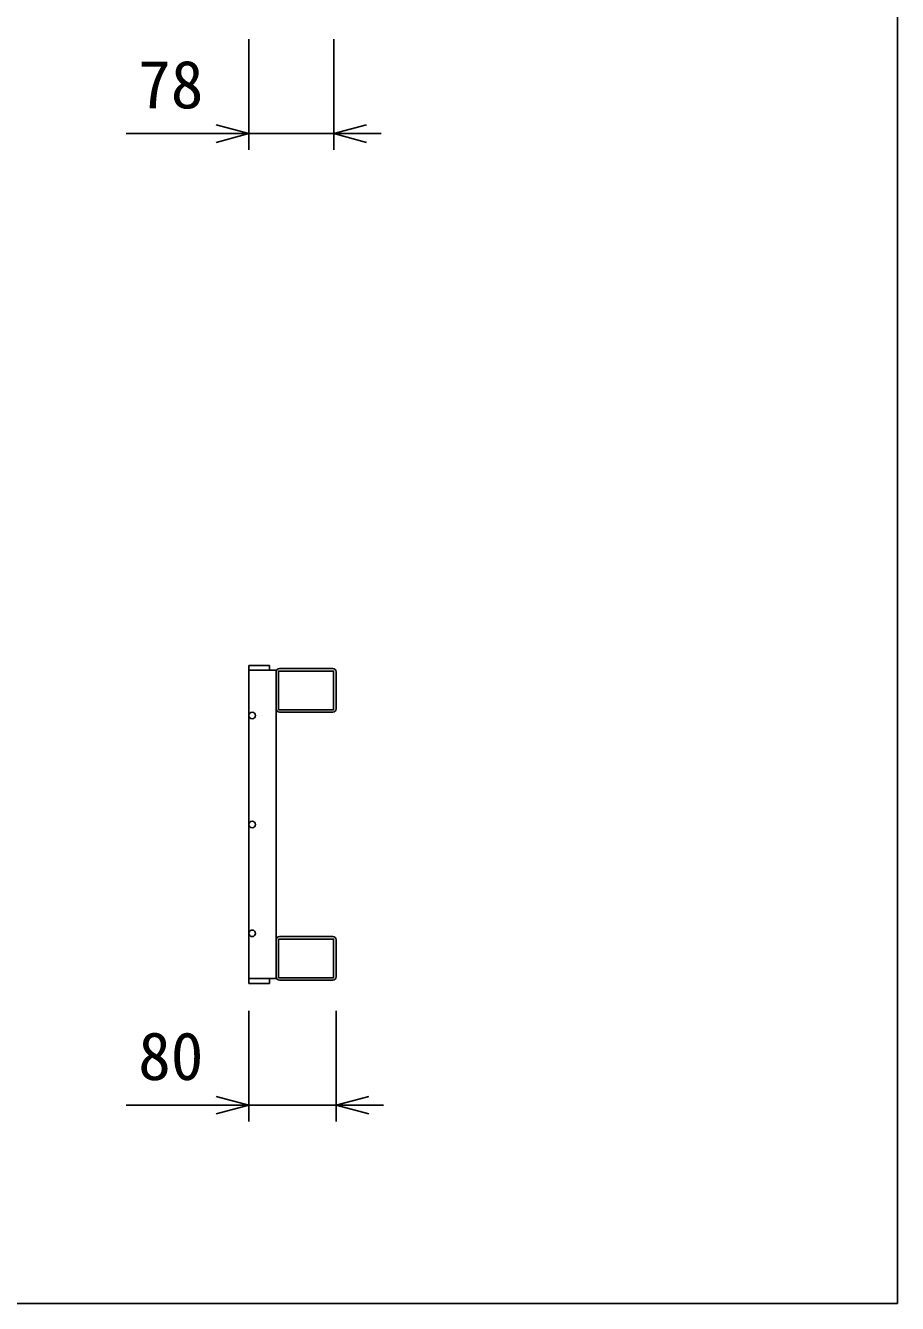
# Model space of a CAD drawing. Units: millimetres, scale not verified. Extents: x -16800 to 16800, y -5940 to 5940.
# Drawn here: x -4880 to -4080, y 1658 to 2831 of the extents above; entities that cross this region are included whole.
import ezdxf
from ezdxf.enums import TextEntityAlignment as Align

# ---------------------------------------------------------------- set-up
doc = ezdxf.new("R2010")
doc.units = ezdxf.units.MM
doc.header["$LTSCALE"] = 20
for name, color, linetype, lineweight in [('0-0_DIM', 7, 'Continuous', 25), ('0-2_HATCH', 6, 'Continuous', 25), ('0-6_TXT', 7, 'Continuous', 25)]:
    doc.layers.add(name, color=color, linetype=linetype, lineweight=lineweight)
doc.styles.add('ＭＳ ゴシック', font='')
doc.styles.get('ＭＳ ゴシック').set_extended_font_data('MS Gothic')

msp = doc.modelspace()

# ---------------------------------------------------------------- linework, layer by layer
at = {"layer": '0-0_DIM'}
for p, q in [((-4675.13, 2818.75), (-4675.13, 2717.16)), ((-4597.13, 2818.75), (-4597.13, 2717.16)), ((-4787.74, 2732.16), (-4675.13, 2732.16)), ((-4597.13, 2732.16), (-4675.13, 2732.16)), ((-4597.13, 2732.16), (-4553.66, 2732.16)), ((-4675.13, 1926.75), (-4675.13, 1825.16)), ((-4595.13, 1926.75), (-4595.13, 1825.16)), ((-4787.74, 1840.16), (-4675.13, 1840.16)), ((-4595.13, 1840.16), (-4675.13, 1840.16)), ((-4595.13, 1840.16), (-4551.66, 1840.16))]:
    msp.add_line(p, q, dxfattribs=at)
for points in [[(-4705.13, 2724.12), (-4675.13, 2732.16), (-4705.13, 2740.2)], [(-4567.13, 2740.2), (-4597.13, 2732.16), (-4567.13, 2724.12)], [(-4705.13, 1832.12), (-4675.13, 1840.16), (-4705.13, 1848.2)], [(-4565.13, 1848.2), (-4595.13, 1840.16), (-4565.13, 1832.12)]]:
    msp.add_lwpolyline(points, dxfattribs=at)
at = {"layer": '0-2_HATCH'}
for p, q in [((-4656.13, 2243.97), (-4675.13, 2243.97)), ((-4656.13, 2243.97), (-4656.13, 2239.47)), ((-4647.13, 2240.97), (-4598.13, 2240.97)), ((-4675.13, 2239.47), (-4650.13, 2239.47)), ((-4650.13, 2239.47), (-4650.13, 1956.47)), ((-4650.13, 2237.97), (-4650.13, 2203.97)), ((-4595.13, 2237.97), (-4595.13, 2203.97)), ((-4647.13, 2200.97), (-4598.13, 2200.97)), ((-4647.13, 1994.97), (-4598.13, 1994.97)), ((-4650.13, 1957.97), (-4650.13, 1991.97)), ((-4595.13, 1957.97), (-4595.13, 1991.97)), ((-4675.13, 1956.47), (-4650.13, 1956.47)), ((-4656.13, 1951.97), (-4656.13, 1956.47)), ((-4647.13, 1954.97), (-4598.13, 1954.97))]:
    msp.add_line(p, q, dxfattribs=at)
msp.add_lwpolyline([(-4656.13, 1951.97), (-4675.13, 1951.97), (-4675.13, 2243.97)], dxfattribs=at)
for points in [[(-4647.83, 2203.27), (-4597.43, 2203.27), (-4597.43, 2238.67), (-4647.83, 2238.67)], [(-4647.83, 1992.67), (-4597.43, 1992.67), (-4597.43, 1957.27), (-4647.83, 1957.27)]]:
    msp.add_lwpolyline(points, close=True, dxfattribs=at)
for centre in [(-4672.13, 2197.97), (-4672.13, 2097.97), (-4672.13, 1997.97)]:
    msp.add_circle(centre, 3, dxfattribs=at)
for centre, start, end in [((-4647.13, 2237.97), 90, 180), ((-4598.13, 2237.97), 0, 90), ((-4647.13, 2203.97), 180, 270), ((-4598.13, 2203.97), 270, 0), ((-4647.13, 1991.97), 90, 180), ((-4598.13, 1991.97), 0, 90), ((-4647.13, 1957.97), 180, 270), ((-4598.13, 1957.97), 270, 0)]:
    msp.add_arc(centre, 3, start, end, dxfattribs=at)
at = {"layer": '0-6_TXT'}
msp.add_lwpolyline([(-6579.71, 1658.19), (-4079.71, 1658.19), (-4079.71, 3908.19), (-6579.71, 3908.19)], close=True, dxfattribs=at)

# ---------------------------------------------------------------- texts
at = {"layer": '0-0_DIM', "style": 'ＭＳ ゴシック'}
for s, p in [('78', (-4776.76, 2742.16)), ('80', (-4776.76, 1850.16))]:
    msp.add_text(s, height=43.99, dxfattribs=at).set_placement(p, align=Align.BOTTOM_LEFT)

doc.saveas('drawing.dxf')
